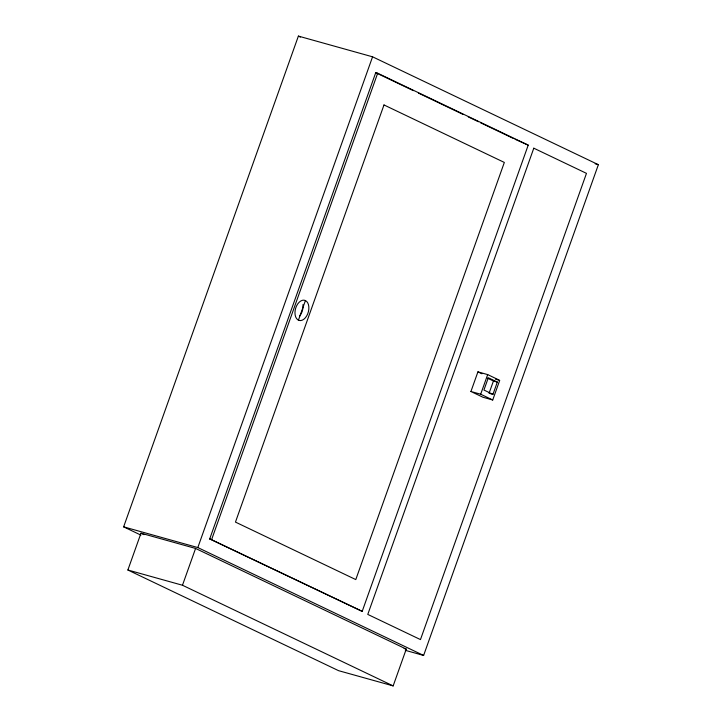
<?xml version="1.0" encoding="UTF-8"?>
<svg xmlns="http://www.w3.org/2000/svg" width="722" height="722" viewBox="0 0 722 722"><rect width="100%" height="100%" fill="white"/><g stroke="black" fill="none" stroke-linecap="round" stroke-linejoin="round"><path stroke-width="1.08" d="M140.925 535.119L123.633 526.852L298.385 36.1L372.57 56.812L598.367 164.688L423.615 655.45L405.34 650.341M127.875 570.01L140.98 533.206L195.581 548.44L406.26 649.096L393.156 685.9L338.564 670.666L127.875 570.01L182.476 585.244L393.156 685.9M182.476 585.244L195.581 548.44M423.615 655.45L197.819 547.565L372.57 56.812M209.714 538.892L375.729 72.678L377.678 73.22L528.215 145.14L362.2 611.363L209.714 538.892L362.2 611.363M211.672 539.442L377.678 73.22M298.43 320.18L305.415 300.551A10.46 6.615 -74.4 0 0 294.964 312.788A10.46 6.615 -74.4 0 0 305.388 317.77A10.46 6.615 -74.4 0 0 305.415 300.551M470.924 391.505L477.919 371.875L487.675 374.592L499.714 380.35L492.729 399.979L482.973 397.253L470.924 391.505L480.681 394.221L492.729 399.979M480.681 394.221L487.675 374.592M489.065 393.264L493.433 380.99L487.413 378.111M492.964 394.347L497.332 382.082L488.307 377.768L483.939 390.033L492.964 394.347L490.039 393.535M528.215 145.14L515.075 139.256M595.145 163.795L598.367 164.688M495.382 379.14L498.631 380.043M493.433 380.99L497.332 382.082M123.633 526.852L197.819 547.565M404.121 648.5L406.26 649.096M375.729 72.678L413.363 90.656M418.444 93.084L463.199 114.473M468.289 116.901L478.46 121.756M480.491 122.731L513.035 138.281M298.385 36.1L300.415 37.075M477.919 371.875L481.935 373.788M140.98 533.206L144.039 534.668M302.933 304.63A10.46 6.615 -74.4 0 1 299.54 316.137M383.996 104.952L235.462 522.096L355.793 579.586L504.335 162.441L383.996 104.952M533.793 148.19L367.778 614.413L420.466 639.584L586.472 173.361L533.793 148.19"/></g></svg>
